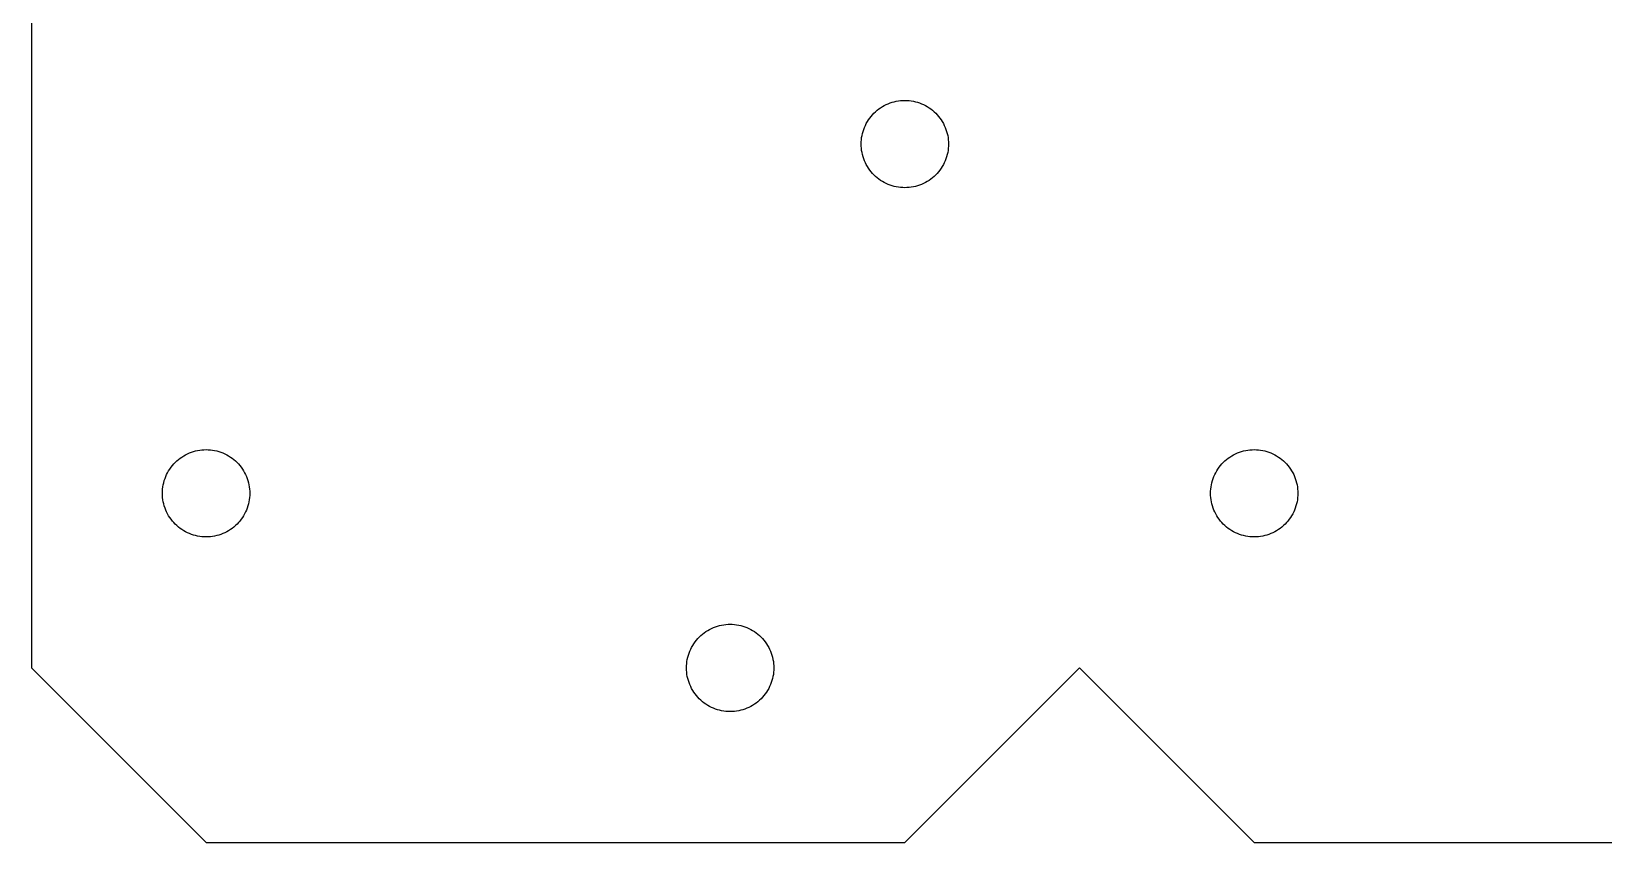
# Model space of a CAD drawing. Header units: metres. Extents: x -12 to 60, y -12 to 84.
# Drawn here: x -12 to 24, y -12 to 6.58 of the extents above; entities that cross this region are included whole.
import ezdxf

# ---------------------------------------------------------------- set-up
doc = ezdxf.new("R2010")
doc.units = ezdxf.units.M

msp = doc.modelspace()

# ---------------------------------------------------------------- linework, layer by layer
for p, q in [((-12, 8), (-12, -8)), ((7.25905, 4.67155), (7.29289, 4.70709)), ((7.29289, 4.70709), (7.32843, 4.74094)), ((7.32843, 4.74094), (7.3656, 4.77301)), ((7.3656, 4.77301), (7.4043, 4.80321)), ((7.4043, 4.80321), (7.44443, 4.83147)), ((7.44443, 4.83147), (7.48589, 4.85773)), ((7.48589, 4.85773), (7.52859, 4.88191)), ((7.52859, 4.88191), (7.57243, 4.90398)), ((7.57243, 4.90398), (7.61731, 4.92387)), ((7.61731, 4.92387), (7.6631, 4.94154)), ((7.6631, 4.94154), (7.7097, 4.95694)), ((7.7097, 4.95694), (7.75702, 4.97002)), ((7.75702, 4.97002), (7.8049, 4.98077)), ((7.8049, 4.98077), (7.85326, 4.98917)), ((7.85326, 4.98917), (7.90198, 4.99518)), ((7.90198, 4.99518), (7.95093, 4.99879)), ((7.95093, 4.99879), (8, 5)), ((8, 5), (8.04906, 4.99879)), ((8.04906, 4.99879), (8.09801, 4.99518)), ((8.09801, 4.99518), (8.14673, 4.98917)), ((8.14673, 4.98917), (8.19508, 4.98077)), ((8.19508, 4.98077), (8.24297, 4.97002)), ((8.24297, 4.97002), (8.29028, 4.95694)), ((8.29028, 4.95694), (8.33688, 4.94154)), ((8.33688, 4.94154), (8.38268, 4.92387)), ((8.38268, 4.92387), (8.42755, 4.90398)), ((8.42755, 4.90398), (8.47139, 4.88191)), ((8.47139, 4.88191), (8.5141, 4.85773)), ((8.5141, 4.85773), (8.55556, 4.83147)), ((8.55556, 4.83147), (8.59569, 4.80321)), ((8.59569, 4.80321), (8.63438, 4.77301)), ((8.63438, 4.77301), (8.67155, 4.74094)), ((8.67155, 4.74094), (8.70709, 4.70709)), ((8.70709, 4.70709), (8.74094, 4.67155)), ((7.04305, 4.29028), (7.05844, 4.33688)), ((7.05844, 4.33688), (7.07611, 4.38268)), ((7.07611, 4.38268), (7.09601, 4.42755)), ((7.09601, 4.42755), (7.11807, 4.47139)), ((7.11807, 4.47139), (7.14226, 4.5141)), ((7.14226, 4.5141), (7.16852, 4.55556)), ((7.16852, 4.55556), (7.19678, 4.59569)), ((7.19678, 4.59569), (7.22697, 4.63438)), ((7.22697, 4.63438), (7.25905, 4.67155)), ((8.74094, 4.67155), (8.77301, 4.63438)), ((8.77301, 4.63438), (8.80321, 4.59569)), ((8.80321, 4.59569), (8.83147, 4.55556)), ((8.83147, 4.55556), (8.85773, 4.5141)), ((8.85773, 4.5141), (8.88191, 4.47139)), ((8.88191, 4.47139), (8.90398, 4.42755)), ((8.90398, 4.42755), (8.92387, 4.38268)), ((8.92387, 4.38268), (8.94154, 4.33688)), ((8.94154, 4.33688), (8.95694, 4.29028)), ((7, 4), (7.00119, 4.04906)), ((7.00119, 3.95093), (7, 4)), ((7.00119, 4.04906), (7.00481, 4.09801)), ((7.00481, 4.09801), (7.01082, 4.14673)), ((7.01082, 4.14673), (7.01921, 4.19508)), ((7.01921, 4.19508), (7.02997, 4.24297)), ((7.02997, 4.24297), (7.04305, 4.29028)), ((8.95694, 4.29028), (8.97002, 4.24297)), ((8.97002, 4.24297), (8.98077, 4.19508)), ((8.98077, 4.19508), (8.98917, 4.14673)), ((8.98917, 4.14673), (8.99518, 4.09801)), ((8.99518, 4.09801), (8.99879, 4.04906)), ((8.99879, 4.04906), (9, 4)), ((9, 4), (8.99879, 3.95093)), ((7.00481, 3.90198), (7.00119, 3.95093)), ((7.01082, 3.85326), (7.00481, 3.90198)), ((7.01921, 3.8049), (7.01082, 3.85326)), ((7.02997, 3.75702), (7.01921, 3.8049)), ((7.04305, 3.7097), (7.02997, 3.75702)), ((7.05844, 3.6631), (7.04305, 3.7097)), ((7.07611, 3.61731), (7.05844, 3.6631)), ((7.09601, 3.57243), (7.07611, 3.61731)), ((8.92387, 3.61731), (8.90398, 3.57243)), ((8.94154, 3.6631), (8.92387, 3.61731)), ((8.95694, 3.7097), (8.94154, 3.6631)), ((8.97002, 3.75702), (8.95694, 3.7097)), ((8.98077, 3.8049), (8.97002, 3.75702)), ((8.98917, 3.85326), (8.98077, 3.8049)), ((8.99518, 3.90198), (8.98917, 3.85326)), ((8.99879, 3.95093), (8.99518, 3.90198)), ((7.11807, 3.52859), (7.09601, 3.57243)), ((7.14226, 3.48589), (7.11807, 3.52859)), ((7.16852, 3.44443), (7.14226, 3.48589)), ((7.19678, 3.4043), (7.16852, 3.44443)), ((7.22697, 3.3656), (7.19678, 3.4043)), ((7.25905, 3.32843), (7.22697, 3.3656)), ((7.29289, 3.29289), (7.25905, 3.32843)), ((7.32843, 3.25905), (7.29289, 3.29289)), ((7.3656, 3.22697), (7.32843, 3.25905)), ((8.67155, 3.25905), (8.63438, 3.22697)), ((8.70709, 3.29289), (8.67155, 3.25905)), ((8.74094, 3.32843), (8.70709, 3.29289)), ((8.77301, 3.3656), (8.74094, 3.32843)), ((8.80321, 3.4043), (8.77301, 3.3656)), ((8.83147, 3.44443), (8.80321, 3.4043)), ((8.85773, 3.48589), (8.83147, 3.44443)), ((8.88191, 3.52859), (8.85773, 3.48589)), ((8.90398, 3.57243), (8.88191, 3.52859)), ((7.4043, 3.19678), (7.3656, 3.22697)), ((7.44443, 3.16852), (7.4043, 3.19678)), ((7.48589, 3.14226), (7.44443, 3.16852)), ((7.52859, 3.11807), (7.48589, 3.14226)), ((7.57243, 3.09601), (7.52859, 3.11807)), ((7.61731, 3.07611), (7.57243, 3.09601)), ((7.6631, 3.05844), (7.61731, 3.07611)), ((7.7097, 3.04305), (7.6631, 3.05844)), ((7.75702, 3.02997), (7.7097, 3.04305)), ((7.8049, 3.01921), (7.75702, 3.02997)), ((7.85326, 3.01082), (7.8049, 3.01921)), ((7.90198, 3.00481), (7.85326, 3.01082)), ((7.95093, 3.00119), (7.90198, 3.00481)), ((8, 3), (7.95093, 3.00119)), ((8.04906, 3.00119), (8, 3)), ((8.09801, 3.00481), (8.04906, 3.00119)), ((8.14673, 3.01082), (8.09801, 3.00481)), ((8.19508, 3.01921), (8.14673, 3.01082)), ((8.24297, 3.02997), (8.19508, 3.01921)), ((8.29028, 3.04305), (8.24297, 3.02997)), ((8.33688, 3.05844), (8.29028, 3.04305)), ((8.38268, 3.07611), (8.33688, 3.05844)), ((8.42755, 3.09601), (8.38268, 3.07611)), ((8.47139, 3.11807), (8.42755, 3.09601)), ((8.5141, 3.14226), (8.47139, 3.11807)), ((8.55556, 3.16852), (8.5141, 3.14226)), ((8.59569, 3.19678), (8.55556, 3.16852)), ((8.63438, 3.22697), (8.59569, 3.19678)), ((-8.67155, -3.25905), (-8.63438, -3.22697)), ((-8.63438, -3.22697), (-8.59569, -3.19678)), ((-8.59569, -3.19678), (-8.55556, -3.16852)), ((-8.55556, -3.16852), (-8.5141, -3.14226)), ((-8.5141, -3.14226), (-8.47139, -3.11807)), ((-8.47139, -3.11807), (-8.42755, -3.09601)), ((-8.42755, -3.09601), (-8.38268, -3.07611)), ((-8.38268, -3.07611), (-8.33688, -3.05844)), ((-8.33688, -3.05844), (-8.29028, -3.04305)), ((-8.29028, -3.04305), (-8.24297, -3.02997)), ((-8.24297, -3.02997), (-8.19508, -3.01921)), ((-8.19508, -3.01921), (-8.14673, -3.01082)), ((-8.14673, -3.01082), (-8.09801, -3.00481)), ((-8.09801, -3.00481), (-8.04906, -3.00119)), ((-8.04906, -3.00119), (-8, -3)), ((-8, -3), (-7.95093, -3.00119)), ((-7.95093, -3.00119), (-7.90198, -3.00481)), ((-7.90198, -3.00481), (-7.85326, -3.01082)), ((-7.85326, -3.01082), (-7.8049, -3.01921)), ((-7.8049, -3.01921), (-7.75702, -3.02997)), ((-7.75702, -3.02997), (-7.7097, -3.04305)), ((-7.7097, -3.04305), (-7.6631, -3.05844)), ((-7.6631, -3.05844), (-7.61731, -3.07611)), ((-7.61731, -3.07611), (-7.57243, -3.09601)), ((-7.57243, -3.09601), (-7.52859, -3.11807)), ((-7.52859, -3.11807), (-7.48589, -3.14226)), ((-7.48589, -3.14226), (-7.44443, -3.16852)), ((-7.44443, -3.16852), (-7.4043, -3.19678)), ((-7.4043, -3.19678), (-7.3656, -3.22697)), ((-7.3656, -3.22697), (-7.32843, -3.25905)), ((15.3284, -3.25905), (15.3656, -3.22697)), ((15.3656, -3.22697), (15.4043, -3.19678)), ((15.4043, -3.19678), (15.4444, -3.16852)), ((15.4444, -3.16852), (15.4859, -3.14226)), ((15.4859, -3.14226), (15.5286, -3.11807)), ((15.5286, -3.11807), (15.5724, -3.09601)), ((15.5724, -3.09601), (15.6173, -3.07611)), ((15.6173, -3.07611), (15.6631, -3.05844)), ((15.6631, -3.05844), (15.7097, -3.04305)), ((15.7097, -3.04305), (15.757, -3.02997)), ((15.757, -3.02997), (15.8049, -3.01921)), ((15.8049, -3.01921), (15.8533, -3.01082)), ((15.8533, -3.01082), (15.902, -3.00481)), ((15.902, -3.00481), (15.9509, -3.00119)), ((15.9509, -3.00119), (16, -3)), ((16, -3), (16.0491, -3.00119)), ((16.0491, -3.00119), (16.098, -3.00481)), ((16.098, -3.00481), (16.1467, -3.01082)), ((16.1467, -3.01082), (16.1951, -3.01921)), ((16.1951, -3.01921), (16.243, -3.02997)), ((16.243, -3.02997), (16.2903, -3.04305)), ((16.2903, -3.04305), (16.3369, -3.05844)), ((16.3369, -3.05844), (16.3827, -3.07611)), ((16.3827, -3.07611), (16.4276, -3.09601)), ((16.4276, -3.09601), (16.4714, -3.11807)), ((16.4714, -3.11807), (16.5141, -3.14226)), ((16.5141, -3.14226), (16.5556, -3.16852)), ((16.5556, -3.16852), (16.5957, -3.19678)), ((16.5957, -3.19678), (16.6344, -3.22697)), ((16.6344, -3.22697), (16.6716, -3.25905)), ((-8.92387, -3.61731), (-8.90398, -3.57243)), ((-8.90398, -3.57243), (-8.88191, -3.52859)), ((-8.88191, -3.52859), (-8.85773, -3.48589)), ((-8.85773, -3.48589), (-8.83147, -3.44443)), ((-8.83147, -3.44443), (-8.80321, -3.4043)), ((-8.80321, -3.4043), (-8.77301, -3.3656)), ((-8.77301, -3.3656), (-8.74094, -3.32843)), ((-8.74094, -3.32843), (-8.70709, -3.29289)), ((-8.70709, -3.29289), (-8.67155, -3.25905)), ((-7.32843, -3.25905), (-7.29289, -3.29289)), ((-7.29289, -3.29289), (-7.25905, -3.32843)), ((-7.25905, -3.32843), (-7.22697, -3.3656)), ((-7.22697, -3.3656), (-7.19678, -3.4043)), ((-7.19678, -3.4043), (-7.16852, -3.44443)), ((-7.16852, -3.44443), (-7.14226, -3.48589)), ((-7.14226, -3.48589), (-7.11807, -3.52859)), ((-7.11807, -3.52859), (-7.09601, -3.57243)), ((-7.09601, -3.57243), (-7.07611, -3.61731)), ((15.0761, -3.61731), (15.096, -3.57243)), ((15.096, -3.57243), (15.1181, -3.52859)), ((15.1181, -3.52859), (15.1423, -3.48589)), ((15.1423, -3.48589), (15.1685, -3.44443)), ((15.1685, -3.44443), (15.1968, -3.4043)), ((15.1968, -3.4043), (15.227, -3.3656)), ((15.227, -3.3656), (15.259, -3.32843)), ((15.259, -3.32843), (15.2929, -3.29289)), ((15.2929, -3.29289), (15.3284, -3.25905)), ((16.6716, -3.25905), (16.7071, -3.29289)), ((16.7071, -3.29289), (16.741, -3.32843)), ((16.741, -3.32843), (16.773, -3.3656)), ((16.773, -3.3656), (16.8032, -3.4043)), ((16.8032, -3.4043), (16.8315, -3.44443)), ((16.8315, -3.44443), (16.8577, -3.48589)), ((16.8577, -3.48589), (16.8819, -3.52859)), ((16.8819, -3.52859), (16.904, -3.57243)), ((16.904, -3.57243), (16.9239, -3.61731)), ((-9, -4), (-8.99879, -3.95093)), ((-8.99879, -3.95093), (-8.99518, -3.90198)), ((-8.99518, -3.90198), (-8.98917, -3.85326)), ((-8.98917, -3.85326), (-8.98077, -3.8049)), ((-8.98077, -3.8049), (-8.97002, -3.75702)), ((-8.97002, -3.75702), (-8.95694, -3.7097)), ((-8.95694, -3.7097), (-8.94154, -3.6631)), ((-8.94154, -3.6631), (-8.92387, -3.61731)), ((-7.07611, -3.61731), (-7.05844, -3.6631)), ((-7.05844, -3.6631), (-7.04305, -3.7097)), ((-7.04305, -3.7097), (-7.02997, -3.75702)), ((-7.02997, -3.75702), (-7.01921, -3.8049)), ((-7.01921, -3.8049), (-7.01082, -3.85326)), ((-7.01082, -3.85326), (-7.00481, -3.90198)), ((-7.00481, -3.90198), (-7.00119, -3.95093)), ((-7.00119, -3.95093), (-7, -4)), ((15, -4), (15.0012, -3.95093)), ((15.0012, -3.95093), (15.0048, -3.90198)), ((15.0048, -3.90198), (15.0108, -3.85326)), ((15.0108, -3.85326), (15.0192, -3.8049)), ((15.0192, -3.8049), (15.03, -3.75702)), ((15.03, -3.75702), (15.0431, -3.7097)), ((15.0431, -3.7097), (15.0585, -3.6631)), ((15.0585, -3.6631), (15.0761, -3.61731)), ((16.9239, -3.61731), (16.9415, -3.6631)), ((16.9415, -3.6631), (16.9569, -3.7097)), ((16.9569, -3.7097), (16.97, -3.75702)), ((16.97, -3.75702), (16.9808, -3.8049)), ((16.9808, -3.8049), (16.9892, -3.85326)), ((16.9892, -3.85326), (16.9952, -3.90198)), ((16.9952, -3.90198), (16.9988, -3.95093)), ((16.9988, -3.95093), (17, -4)), ((-8.99879, -4.04906), (-9, -4)), ((-8.99518, -4.09801), (-8.99879, -4.04906)), ((-8.98917, -4.14673), (-8.99518, -4.09801)), ((-8.98077, -4.19508), (-8.98917, -4.14673)), ((-8.97002, -4.24297), (-8.98077, -4.19508)), ((-8.95694, -4.29028), (-8.97002, -4.24297)), ((-8.94154, -4.33688), (-8.95694, -4.29028)), ((-7.04305, -4.29028), (-7.05844, -4.33688)), ((-7.02997, -4.24297), (-7.04305, -4.29028)), ((-7.01921, -4.19508), (-7.02997, -4.24297)), ((-7.01082, -4.14673), (-7.01921, -4.19508)), ((-7.00481, -4.09801), (-7.01082, -4.14673)), ((-7.00119, -4.04906), (-7.00481, -4.09801)), ((-7, -4), (-7.00119, -4.04906)), ((15.0012, -4.04906), (15, -4)), ((15.0048, -4.09801), (15.0012, -4.04906)), ((15.0108, -4.14673), (15.0048, -4.09801)), ((15.0192, -4.19508), (15.0108, -4.14673)), ((15.03, -4.24297), (15.0192, -4.19508)), ((15.0431, -4.29028), (15.03, -4.24297)), ((15.0585, -4.33688), (15.0431, -4.29028)), ((16.9569, -4.29028), (16.9415, -4.33688)), ((16.97, -4.24297), (16.9569, -4.29028)), ((16.9808, -4.19508), (16.97, -4.24297)), ((16.9892, -4.14673), (16.9808, -4.19508)), ((16.9952, -4.09801), (16.9892, -4.14673)), ((16.9988, -4.04906), (16.9952, -4.09801)), ((17, -4), (16.9988, -4.04906)), ((-8.92387, -4.38268), (-8.94154, -4.33688)), ((-8.90398, -4.42755), (-8.92387, -4.38268)), ((-8.88191, -4.47139), (-8.90398, -4.42755)), ((-8.85773, -4.5141), (-8.88191, -4.47139)), ((-8.83147, -4.55556), (-8.85773, -4.5141)), ((-8.80321, -4.59569), (-8.83147, -4.55556)), ((-8.77301, -4.63438), (-8.80321, -4.59569)), ((-8.74094, -4.67155), (-8.77301, -4.63438)), ((-8.70709, -4.70709), (-8.74094, -4.67155)), ((-7.25905, -4.67155), (-7.29289, -4.70709)), ((-7.22697, -4.63438), (-7.25905, -4.67155)), ((-7.19678, -4.59569), (-7.22697, -4.63438)), ((-7.16852, -4.55556), (-7.19678, -4.59569)), ((-7.14226, -4.5141), (-7.16852, -4.55556)), ((-7.11807, -4.47139), (-7.14226, -4.5141)), ((-7.09601, -4.42755), (-7.11807, -4.47139)), ((-7.07611, -4.38268), (-7.09601, -4.42755)), ((-7.05844, -4.33688), (-7.07611, -4.38268)), ((15.0761, -4.38268), (15.0585, -4.33688)), ((15.096, -4.42755), (15.0761, -4.38268)), ((15.1181, -4.47139), (15.096, -4.42755)), ((15.1423, -4.5141), (15.1181, -4.47139)), ((15.1685, -4.55556), (15.1423, -4.5141)), ((15.1968, -4.59569), (15.1685, -4.55556)), ((15.227, -4.63438), (15.1968, -4.59569)), ((15.259, -4.67155), (15.227, -4.63438)), ((15.2929, -4.70709), (15.259, -4.67155)), ((16.741, -4.67155), (16.7071, -4.70709)), ((16.773, -4.63438), (16.741, -4.67155)), ((16.8032, -4.59569), (16.773, -4.63438)), ((16.8315, -4.55556), (16.8032, -4.59569)), ((16.8577, -4.5141), (16.8315, -4.55556)), ((16.8819, -4.47139), (16.8577, -4.5141)), ((16.904, -4.42755), (16.8819, -4.47139)), ((16.9239, -4.38268), (16.904, -4.42755)), ((16.9415, -4.33688), (16.9239, -4.38268)), ((-8.67155, -4.74094), (-8.70709, -4.70709)), ((-8.63438, -4.77301), (-8.67155, -4.74094)), ((-8.59569, -4.80321), (-8.63438, -4.77301)), ((-8.55556, -4.83147), (-8.59569, -4.80321)), ((-8.5141, -4.85773), (-8.55556, -4.83147)), ((-8.47139, -4.88191), (-8.5141, -4.85773)), ((-8.42755, -4.90398), (-8.47139, -4.88191)), ((-8.38268, -4.92387), (-8.42755, -4.90398)), ((-8.33688, -4.94154), (-8.38268, -4.92387)), ((-8.29028, -4.95694), (-8.33688, -4.94154)), ((-8.24297, -4.97002), (-8.29028, -4.95694)), ((-8.19508, -4.98077), (-8.24297, -4.97002)), ((-8.14673, -4.98917), (-8.19508, -4.98077)), ((-8.09801, -4.99518), (-8.14673, -4.98917)), ((-8.04906, -4.99879), (-8.09801, -4.99518)), ((-8, -5), (-8.04906, -4.99879)), ((-7.95093, -4.99879), (-8, -5)), ((-7.90198, -4.99518), (-7.95093, -4.99879)), ((-7.85326, -4.98917), (-7.90198, -4.99518)), ((-7.8049, -4.98077), (-7.85326, -4.98917)), ((-7.75702, -4.97002), (-7.8049, -4.98077)), ((-7.7097, -4.95694), (-7.75702, -4.97002)), ((-7.6631, -4.94154), (-7.7097, -4.95694)), ((-7.61731, -4.92387), (-7.6631, -4.94154)), ((-7.57243, -4.90398), (-7.61731, -4.92387)), ((-7.52859, -4.88191), (-7.57243, -4.90398)), ((-7.48589, -4.85773), (-7.52859, -4.88191)), ((-7.44443, -4.83147), (-7.48589, -4.85773)), ((-7.4043, -4.80321), (-7.44443, -4.83147)), ((-7.3656, -4.77301), (-7.4043, -4.80321)), ((-7.32843, -4.74094), (-7.3656, -4.77301)), ((-7.29289, -4.70709), (-7.32843, -4.74094)), ((15.3284, -4.74094), (15.2929, -4.70709)), ((15.3656, -4.77301), (15.3284, -4.74094)), ((15.4043, -4.80321), (15.3656, -4.77301)), ((15.4444, -4.83147), (15.4043, -4.80321)), ((15.4859, -4.85773), (15.4444, -4.83147)), ((15.5286, -4.88191), (15.4859, -4.85773)), ((15.5724, -4.90398), (15.5286, -4.88191)), ((15.6173, -4.92387), (15.5724, -4.90398)), ((15.6631, -4.94154), (15.6173, -4.92387)), ((15.7097, -4.95694), (15.6631, -4.94154)), ((15.757, -4.97002), (15.7097, -4.95694)), ((15.8049, -4.98077), (15.757, -4.97002)), ((15.8533, -4.98917), (15.8049, -4.98077)), ((15.902, -4.99518), (15.8533, -4.98917)), ((15.9509, -4.99879), (15.902, -4.99518)), ((16, -5), (15.9509, -4.99879)), ((16.0491, -4.99879), (16, -5)), ((16.098, -4.99518), (16.0491, -4.99879)), ((16.1467, -4.98917), (16.098, -4.99518)), ((16.1951, -4.98077), (16.1467, -4.98917)), ((16.243, -4.97002), (16.1951, -4.98077)), ((16.2903, -4.95694), (16.243, -4.97002)), ((16.3369, -4.94154), (16.2903, -4.95694)), ((16.3827, -4.92387), (16.3369, -4.94154)), ((16.4276, -4.90398), (16.3827, -4.92387)), ((16.4714, -4.88191), (16.4276, -4.90398)), ((16.5141, -4.85773), (16.4714, -4.88191)), ((16.5556, -4.83147), (16.5141, -4.85773)), ((16.5957, -4.80321), (16.5556, -4.83147)), ((16.6344, -4.77301), (16.5957, -4.80321)), ((16.6716, -4.74094), (16.6344, -4.77301)), ((16.7071, -4.70709), (16.6716, -4.74094)), ((3.3656, -7.22697), (3.4043, -7.19678)), ((3.4043, -7.19678), (3.44443, -7.16852)), ((3.44443, -7.16852), (3.48589, -7.14226)), ((3.48589, -7.14226), (3.52859, -7.11807)), ((3.52859, -7.11807), (3.57243, -7.09601)), ((3.57243, -7.09601), (3.61731, -7.07611)), ((3.61731, -7.07611), (3.6631, -7.05844)), ((3.6631, -7.05844), (3.7097, -7.04305)), ((3.7097, -7.04305), (3.75702, -7.02997)), ((3.75702, -7.02997), (3.8049, -7.01921)), ((3.8049, -7.01921), (3.85326, -7.01082)), ((3.85326, -7.01082), (3.90198, -7.00481)), ((3.90198, -7.00481), (3.95093, -7.00119)), ((3.95093, -7.00119), (4, -7)), ((4, -7), (4.04906, -7.00119)), ((4.04906, -7.00119), (4.09801, -7.00481)), ((4.09801, -7.00481), (4.14673, -7.01082)), ((4.14673, -7.01082), (4.19508, -7.01921)), ((4.19508, -7.01921), (4.24297, -7.02997)), ((4.24297, -7.02997), (4.29028, -7.04305)), ((4.29028, -7.04305), (4.33688, -7.05844)), ((4.33688, -7.05844), (4.38268, -7.07611)), ((4.38268, -7.07611), (4.42755, -7.09601)), ((4.42755, -7.09601), (4.47139, -7.11807)), ((4.47139, -7.11807), (4.5141, -7.14226)), ((4.5141, -7.14226), (4.55556, -7.16852)), ((4.55556, -7.16852), (4.59569, -7.19678)), ((4.59569, -7.19678), (4.63438, -7.22697)), ((3.09601, -7.57243), (3.11807, -7.52859)), ((3.11807, -7.52859), (3.14226, -7.48589)), ((3.14226, -7.48589), (3.16852, -7.44443)), ((3.16852, -7.44443), (3.19678, -7.4043)), ((3.19678, -7.4043), (3.22697, -7.3656)), ((3.22697, -7.3656), (3.25905, -7.32843)), ((3.25905, -7.32843), (3.29289, -7.29289)), ((3.29289, -7.29289), (3.32843, -7.25905)), ((3.32843, -7.25905), (3.3656, -7.22697)), ((4.63438, -7.22697), (4.67155, -7.25905)), ((4.67155, -7.25905), (4.70709, -7.29289)), ((4.70709, -7.29289), (4.74094, -7.32843)), ((4.74094, -7.32843), (4.77301, -7.3656)), ((4.77301, -7.3656), (4.80321, -7.4043)), ((4.80321, -7.4043), (4.83147, -7.44443)), ((4.83147, -7.44443), (4.85773, -7.48589)), ((4.85773, -7.48589), (4.88191, -7.52859)), ((4.88191, -7.52859), (4.90398, -7.57243)), ((3.00119, -7.95093), (3.00481, -7.90198)), ((3.00481, -7.90198), (3.01082, -7.85326)), ((3.01082, -7.85326), (3.01921, -7.8049)), ((3.01921, -7.8049), (3.02997, -7.75702)), ((3.02997, -7.75702), (3.04305, -7.7097)), ((3.04305, -7.7097), (3.05844, -7.6631)), ((3.05844, -7.6631), (3.07611, -7.61731)), ((3.07611, -7.61731), (3.09601, -7.57243)), ((4.90398, -7.57243), (4.92387, -7.61731)), ((4.92387, -7.61731), (4.94154, -7.6631)), ((4.94154, -7.6631), (4.95694, -7.7097)), ((4.95694, -7.7097), (4.97002, -7.75702)), ((4.97002, -7.75702), (4.98077, -7.8049)), ((4.98077, -7.8049), (4.98917, -7.85326)), ((4.98917, -7.85326), (4.99518, -7.90198)), ((4.99518, -7.90198), (4.99879, -7.95093)), ((-12, -8), (-8, -12)), ((3, -8), (3.00119, -7.95093)), ((3.00119, -8.04906), (3, -8)), ((3.00481, -8.09801), (3.00119, -8.04906)), ((3.01082, -8.14673), (3.00481, -8.09801)), ((3.01921, -8.19508), (3.01082, -8.14673)), ((3.02997, -8.24297), (3.01921, -8.19508)), ((3.04305, -8.29028), (3.02997, -8.24297)), ((4.97002, -8.24297), (4.95694, -8.29028)), ((4.98077, -8.19508), (4.97002, -8.24297)), ((4.98917, -8.14673), (4.98077, -8.19508)), ((4.99518, -8.09801), (4.98917, -8.14673)), ((4.99879, -8.04906), (4.99518, -8.09801)), ((4.99879, -7.95093), (5, -8)), ((5, -8), (4.99879, -8.04906)), ((8, -12), (12, -8)), ((12, -8), (16, -12)), ((3.05844, -8.33688), (3.04305, -8.29028)), ((3.07611, -8.38268), (3.05844, -8.33688)), ((3.09601, -8.42755), (3.07611, -8.38268)), ((3.11807, -8.47139), (3.09601, -8.42755)), ((3.14226, -8.5141), (3.11807, -8.47139)), ((3.16852, -8.55556), (3.14226, -8.5141)), ((3.19678, -8.59569), (3.16852, -8.55556)), ((3.22697, -8.63438), (3.19678, -8.59569)), ((3.25905, -8.67155), (3.22697, -8.63438)), ((4.77301, -8.63438), (4.74094, -8.67155)), ((4.80321, -8.59569), (4.77301, -8.63438)), ((4.83147, -8.55556), (4.80321, -8.59569)), ((4.85773, -8.5141), (4.83147, -8.55556)), ((4.88191, -8.47139), (4.85773, -8.5141)), ((4.90398, -8.42755), (4.88191, -8.47139)), ((4.92387, -8.38268), (4.90398, -8.42755)), ((4.94154, -8.33688), (4.92387, -8.38268)), ((4.95694, -8.29028), (4.94154, -8.33688)), ((3.29289, -8.70709), (3.25905, -8.67155)), ((3.32843, -8.74094), (3.29289, -8.70709)), ((3.3656, -8.77301), (3.32843, -8.74094)), ((3.4043, -8.80321), (3.3656, -8.77301)), ((3.44443, -8.83147), (3.4043, -8.80321)), ((3.48589, -8.85773), (3.44443, -8.83147)), ((3.52859, -8.88191), (3.48589, -8.85773)), ((3.57243, -8.90398), (3.52859, -8.88191)), ((3.61731, -8.92387), (3.57243, -8.90398)), ((3.6631, -8.94154), (3.61731, -8.92387)), ((3.7097, -8.95694), (3.6631, -8.94154)), ((3.75702, -8.97002), (3.7097, -8.95694)), ((3.8049, -8.98077), (3.75702, -8.97002)), ((3.85326, -8.98917), (3.8049, -8.98077)), ((3.90198, -8.99518), (3.85326, -8.98917)), ((3.95093, -8.99879), (3.90198, -8.99518)), ((4, -9), (3.95093, -8.99879)), ((4.04906, -8.99879), (4, -9)), ((4.09801, -8.99518), (4.04906, -8.99879)), ((4.14673, -8.98917), (4.09801, -8.99518)), ((4.19508, -8.98077), (4.14673, -8.98917)), ((4.24297, -8.97002), (4.19508, -8.98077)), ((4.29028, -8.95694), (4.24297, -8.97002)), ((4.33688, -8.94154), (4.29028, -8.95694)), ((4.38268, -8.92387), (4.33688, -8.94154)), ((4.42755, -8.90398), (4.38268, -8.92387)), ((4.47139, -8.88191), (4.42755, -8.90398)), ((4.5141, -8.85773), (4.47139, -8.88191)), ((4.55556, -8.83147), (4.5141, -8.85773)), ((4.59569, -8.80321), (4.55556, -8.83147)), ((4.63438, -8.77301), (4.59569, -8.80321)), ((4.67155, -8.74094), (4.63438, -8.77301)), ((4.70709, -8.70709), (4.67155, -8.74094)), ((4.74094, -8.67155), (4.70709, -8.70709)), ((-8, -12), (8, -12)), ((16, -12), (32, -12))]:
    msp.add_line(p, q)

doc.saveas('drawing.dxf')
